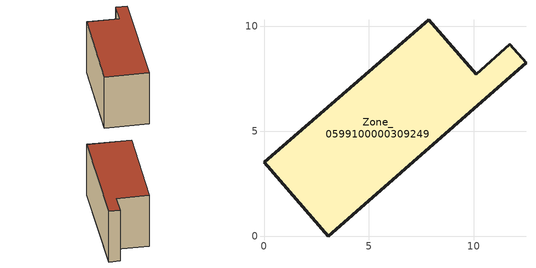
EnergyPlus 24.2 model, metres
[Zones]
Zone_0599100000309249
 floor ground (C_G): 3.07,0 0,3.52 7.85,10.3 10.11,7.71 11.71,9.14 12.48,8.26 z0
 wall outside (C_F): 3.07,0 12.48,8.26 11.71,9.14 10.11,7.71 7.85,10.3 0,3.52 3.07,0 z0:6.15
 roof outside (C_R): 0,3.52 3.07,0 12.48,8.26 11.71,9.14 10.11,7.71 7.85,10.3 z6.15
[BUILDING]
Pand.0599100000309249: North Axis=0; Terrain=City; Loads Convergence Tolerance Value=0.04; Temperature Convergence Tolerance Value=0.4; Solar Distribution=FullExterior; Maximum Number of Warmup Days=25; Minimum Number of Warmup Days=1
[Site:Location]
Rotterdam.The.Hague.AP_ZH_NLD Design_Conditions: Latitude=51.96; Longitude=4.45; Time Zone=1; Elevation=-4.5
[SITE:GROUNDTEMPERATURE:BUILDINGSURFACE]
18, 18, 18, 18, 18, 18, 18, 18, 18, 18, 18, 18
[MATERIAL] Thermal Absorptance=0.9; Solar Absorptance=0.7; Visible Absorptance=0.7
Name | Roughness | Thickness | Conductivity | Density | Specific Heat
G.TI.1946 | MediumSmooth | 0.15 | 1 | 540 | 1210
F.TI.1946 | Rough | 0.3 | 0.857143 | 1920 | 840
R.TI.1946 | MediumRough | 0.2 | 0.1 | 1500 | 1000
[CONSTRUCTION]
C_G: G.TI.1946
C_F: F.TI.1946
C_R: R.TI.1946
[ZONE]
Zone_0599100000309249: Type=1; Multiplier=1; Ceiling Height=Autocalculate; Volume=Autocalculate; Floor Area=autocalculate; Part of Total Floor Area=Yes
[ZONEINFILTRATION:DESIGNFLOWRATE]
Infil_Zone_0599100000309249: Zone or ZoneList or Space or SpaceList=Zone_0599100000309249; Schedule=AlwaysOn; Design Flow Rate Calculation Method=Flow/Area; Flow Rate per Floor Area=0.003; Constant Term Coefficient=1; Temperature Term Coefficient=0; Velocity Term Coefficient=0; Velocity Squared Term Coefficient=0
[HVACTEMPLATE:ZONE:IDEALLOADSAIRSYSTEM]
Zone_0599100000309249: Maximum Heating Supply Air Temperature=50; Minimum Cooling Supply Air Temperature=13; Maximum Heating Supply Air Humidity Ratio=0.0156; Minimum Cooling Supply Air Humidity Ratio=0.0077; Heating Limit=NoLimit; Cooling Limit=NoLimit; Dehumidification Control Type=ConstantSensibleHeatRatio; Cooling Sensible Heat Ratio=0.7; Dehumidification Setpoint=60; Humidification Control Type=None; Humidification Setpoint=30; Outdoor Air Method=None; Outdoor Air Flow Rate per Person=0.00944; Outdoor Air Flow Rate per Zone Floor Area=0; Outdoor Air Flow Rate per Zone=0; Demand Controlled Ventilation Type=None; Outdoor Air Economizer Type=NoEconomizer; Heat Recovery Type=None; Sensible Heat Recovery Effectiveness=0.7; Latent Heat Recovery Effectiveness=0.65
[ZONECONTROL:THERMOSTAT]
ThermostatControl_Zone_0599100000309249: Zone or ZoneList=Zone_0599100000309249; Control Type Schedule=DualSetpointControlType; Control 1=Thermostat_Zone_0599100000309249; Temperature Difference Between Cutout And Setpoint=0
[THERMOSTATSETPOINT:DUALSETPOINT]
Thermostat_Zone_0599100000309249: Heating Setpoint Temperature Schedule=HeatingSetpoint_Zone_0599100000309249; Cooling Setpoint Temperature Schedule=CoolingSetpoint_Zone_0599100000309249
[SCHEDULE:COMPACT]
HeatingSetpoint_Zone_0599100000309249: Through: 12/31, For: AllDays, Until: 24:00, 21
CoolingSetpoint_Zone_0599100000309249: Through: 12/31, For: AllDays, Until: 24:00, 24
DualSetpointControlType: Through: 12/31, For: AllDays, Until: 24:00, 4
AlwaysOn: Through: 12/31, For: AllDays, Until: 24:00, 1
